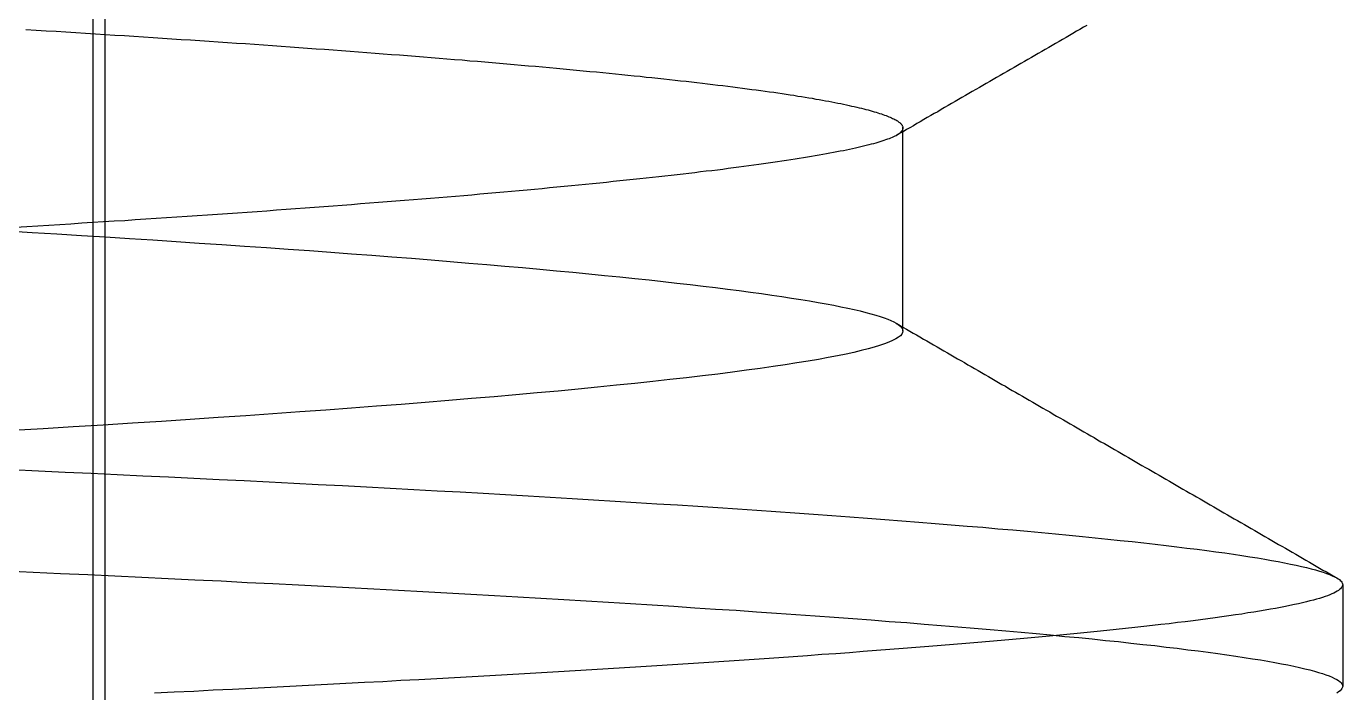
# Model space of a CAD drawing. Header units: millimetres. Extents: x 0 to 36.4, y -3.4 to 62.
# Drawn here: x 34.772 to 35.916, y 55.997 to 56.576 of the extents above; entities that cross this region are included whole.
import ezdxf

# ---------------------------------------------------------------- set-up
doc = ezdxf.new("R2010")
doc.units = ezdxf.units.MM

msp = doc.modelspace()

# ---------------------------------------------------------------- linework, layer by layer
at = {"color": 7, "linetype": 'Continuous'}
for p, q in [((34.8306, 54.7692), (34.8306, 59.8692)), ((34.8406, 59.7992), (34.8406, 52.4992)), ((34.7722, 56.5731), (34.781, 56.5726)), ((34.781, 56.5726), (34.7896, 56.572)), ((35.6874, 56.5732), (35.6844, 56.5715)), ((35.6904, 56.575), (35.6874, 56.5732)), ((35.6935, 56.5767), (35.6904, 56.575)), ((34.7896, 56.572), (34.7983, 56.5715)), ((34.7983, 56.5715), (34.8069, 56.571)), ((34.8069, 56.571), (34.8154, 56.5704)), ((34.8154, 56.5704), (34.824, 56.5699)), ((34.824, 56.5699), (34.8325, 56.5694)), ((34.8325, 56.5694), (34.8409, 56.5688)), ((34.8409, 56.5688), (34.8493, 56.5683)), ((34.8493, 56.5683), (34.8577, 56.5678)), ((34.8577, 56.5678), (34.866, 56.5672)), ((34.866, 56.5672), (34.8743, 56.5667)), ((34.8743, 56.5667), (34.8826, 56.5662)), ((34.8826, 56.5662), (34.8908, 56.5656)), ((34.8908, 56.5656), (34.899, 56.5651)), ((34.899, 56.5651), (34.9071, 56.5645)), ((34.9071, 56.5645), (34.9152, 56.564)), ((34.9152, 56.564), (34.9233, 56.5635)), ((34.9233, 56.5635), (34.9313, 56.5629)), ((34.9313, 56.5629), (34.9392, 56.5624)), ((34.9392, 56.5624), (34.9472, 56.5618)), ((34.9472, 56.5618), (34.9551, 56.5613)), ((34.9551, 56.5613), (34.9629, 56.5608)), ((34.9629, 56.5608), (34.9707, 56.5602)), ((35.6663, 56.561), (35.6633, 56.5593)), ((35.6694, 56.5628), (35.6663, 56.561)), ((35.6724, 56.5645), (35.6694, 56.5628)), ((35.6754, 56.5662), (35.6724, 56.5645)), ((35.6784, 56.568), (35.6754, 56.5662)), ((35.6814, 56.5697), (35.6784, 56.568)), ((35.6844, 56.5715), (35.6814, 56.5697)), ((34.9707, 56.5602), (34.9785, 56.5597)), ((34.9785, 56.5597), (34.9862, 56.5591)), ((34.9862, 56.5591), (34.9938, 56.5586)), ((34.9938, 56.5586), (35.0015, 56.558)), ((35.0015, 56.558), (35.0091, 56.5575)), ((35.0091, 56.5575), (35.0166, 56.557)), ((35.0166, 56.557), (35.0241, 56.5564)), ((35.0241, 56.5564), (35.0315, 56.5559)), ((35.0315, 56.5559), (35.0389, 56.5553)), ((35.0389, 56.5553), (35.0463, 56.5548)), ((35.0463, 56.5548), (35.0536, 56.5542)), ((35.0536, 56.5542), (35.0609, 56.5537)), ((35.0609, 56.5537), (35.0681, 56.5531)), ((35.0681, 56.5531), (35.0753, 56.5526)), ((35.0753, 56.5526), (35.0824, 56.552)), ((35.0824, 56.552), (35.0895, 56.5515)), ((35.0895, 56.5515), (35.0965, 56.551)), ((35.0965, 56.551), (35.1035, 56.5504)), ((35.1035, 56.5504), (35.1104, 56.5499)), ((35.1104, 56.5499), (35.1173, 56.5493)), ((35.1173, 56.5493), (35.1241, 56.5488)), ((35.6483, 56.5506), (35.6453, 56.5488)), ((35.6513, 56.5523), (35.6483, 56.5506)), ((35.6543, 56.554), (35.6513, 56.5523)), ((35.6573, 56.5558), (35.6543, 56.554)), ((35.6603, 56.5575), (35.6573, 56.5558)), ((35.6633, 56.5593), (35.6603, 56.5575)), ((35.1241, 56.5488), (35.1309, 56.5482)), ((35.1309, 56.5482), (35.1377, 56.5477)), ((35.1377, 56.5477), (35.1444, 56.5471)), ((35.1444, 56.5471), (35.151, 56.5466)), ((35.151, 56.5466), (35.1576, 56.546)), ((35.1576, 56.546), (35.1642, 56.5455)), ((35.1642, 56.5455), (35.1706, 56.5449)), ((35.1706, 56.5449), (35.1771, 56.5444)), ((35.1771, 56.5444), (35.1835, 56.5438)), ((35.1835, 56.5438), (35.1898, 56.5433)), ((35.1898, 56.5433), (35.1961, 56.5427)), ((35.1961, 56.5427), (35.2023, 56.5422)), ((35.2023, 56.5422), (35.2085, 56.5416)), ((35.2085, 56.5416), (35.2147, 56.5411)), ((35.2147, 56.5411), (35.2207, 56.5406)), ((35.2207, 56.5406), (35.2268, 56.54)), ((35.2268, 56.54), (35.2328, 56.5395)), ((35.2328, 56.5395), (35.2387, 56.5389)), ((35.2387, 56.5389), (35.2445, 56.5384)), ((35.2445, 56.5384), (35.2504, 56.5378)), ((35.2504, 56.5378), (35.2561, 56.5373)), ((35.6272, 56.5384), (35.6242, 56.5366)), ((35.6302, 56.5401), (35.6272, 56.5384)), ((35.6332, 56.5418), (35.6302, 56.5401)), ((35.6362, 56.5436), (35.6332, 56.5418)), ((35.6392, 56.5453), (35.6362, 56.5436)), ((35.6422, 56.5471), (35.6392, 56.5453)), ((35.6453, 56.5488), (35.6422, 56.5471)), ((35.2561, 56.5373), (35.2618, 56.5367)), ((35.2618, 56.5367), (35.2675, 56.5362)), ((35.2675, 56.5362), (35.2731, 56.5356)), ((35.2731, 56.5356), (35.2786, 56.5351)), ((35.2786, 56.5351), (35.2841, 56.5346)), ((35.2841, 56.5346), (35.2895, 56.534)), ((35.2895, 56.534), (35.2949, 56.5335)), ((35.2949, 56.5335), (35.3002, 56.5329)), ((35.3002, 56.5329), (35.3055, 56.5324)), ((35.3055, 56.5324), (35.3107, 56.5318)), ((35.3107, 56.5318), (35.3158, 56.5313)), ((35.3158, 56.5313), (35.3209, 56.5308)), ((35.3209, 56.5308), (35.326, 56.5302)), ((35.326, 56.5302), (35.3309, 56.5297)), ((35.3309, 56.5297), (35.3359, 56.5291)), ((35.3359, 56.5291), (35.3407, 56.5286)), ((35.3407, 56.5286), (35.3455, 56.5281)), ((35.3455, 56.5281), (35.3502, 56.5275)), ((35.3502, 56.5275), (35.3549, 56.527)), ((35.3549, 56.527), (35.3596, 56.5264)), ((35.3596, 56.5264), (35.3641, 56.5259)), ((35.6091, 56.5279), (35.6061, 56.5261)), ((35.6121, 56.5296), (35.6091, 56.5279)), ((35.6151, 56.5314), (35.6121, 56.5296)), ((35.6181, 56.5331), (35.6151, 56.5314)), ((35.6211, 56.5349), (35.6181, 56.5331)), ((35.6242, 56.5366), (35.6211, 56.5349)), ((35.3641, 56.5259), (35.3686, 56.5254)), ((35.3686, 56.5254), (35.3731, 56.5248)), ((35.3731, 56.5248), (35.3774, 56.5243)), ((35.3774, 56.5243), (35.3818, 56.5238)), ((35.3818, 56.5238), (35.386, 56.5232)), ((35.386, 56.5232), (35.3902, 56.5227)), ((35.3902, 56.5227), (35.3944, 56.5222)), ((35.3944, 56.5222), (35.3984, 56.5216)), ((35.3984, 56.5216), (35.4024, 56.5211)), ((35.4024, 56.5211), (35.4064, 56.5206)), ((35.4064, 56.5206), (35.4103, 56.5201)), ((35.4103, 56.5201), (35.4141, 56.5195)), ((35.4141, 56.5195), (35.4179, 56.519)), ((35.4179, 56.519), (35.4216, 56.5185)), ((35.4216, 56.5185), (35.4252, 56.518)), ((35.4252, 56.518), (35.4288, 56.5174)), ((35.4288, 56.5174), (35.4323, 56.5169)), ((35.4323, 56.5169), (35.4357, 56.5164)), ((35.4357, 56.5164), (35.4391, 56.5159)), ((35.4391, 56.5159), (35.4424, 56.5153)), ((35.4424, 56.5153), (35.4456, 56.5148)), ((35.588, 56.5157), (35.585, 56.5139)), ((35.591, 56.5174), (35.588, 56.5157)), ((35.594, 56.5192), (35.591, 56.5174)), ((35.597, 56.5209), (35.594, 56.5192)), ((35.6001, 56.5227), (35.597, 56.5209)), ((35.6031, 56.5244), (35.6001, 56.5227)), ((35.6061, 56.5261), (35.6031, 56.5244)), ((35.4456, 56.5148), (35.4488, 56.5143)), ((35.4488, 56.5143), (35.4519, 56.5138)), ((35.4519, 56.5138), (35.455, 56.5133)), ((35.455, 56.5133), (35.458, 56.5127)), ((35.458, 56.5127), (35.4609, 56.5122)), ((35.4609, 56.5122), (35.4638, 56.5117)), ((35.4638, 56.5117), (35.4666, 56.5112)), ((35.4666, 56.5112), (35.4693, 56.5107)), ((35.4693, 56.5107), (35.472, 56.5102)), ((35.472, 56.5102), (35.4746, 56.5097)), ((35.4746, 56.5097), (35.4772, 56.5092)), ((35.4772, 56.5092), (35.4797, 56.5087)), ((35.4797, 56.5087), (35.4822, 56.5082)), ((35.4822, 56.5082), (35.4846, 56.5077)), ((35.4846, 56.5077), (35.4869, 56.5071)), ((35.4869, 56.5071), (35.4892, 56.5066)), ((35.4892, 56.5066), (35.4914, 56.5061)), ((35.4914, 56.5061), (35.4936, 56.5056)), ((35.4936, 56.5056), (35.4957, 56.5051)), ((35.4957, 56.5051), (35.4977, 56.5046)), ((35.4977, 56.5046), (35.4997, 56.5042)), ((35.4997, 56.5042), (35.5016, 56.5037)), ((35.5016, 56.5037), (35.5035, 56.5032)), ((35.5669, 56.5035), (35.5639, 56.5017)), ((35.5699, 56.5052), (35.5669, 56.5035)), ((35.5729, 56.507), (35.5699, 56.5052)), ((35.576, 56.5087), (35.5729, 56.507)), ((35.579, 56.5105), (35.576, 56.5087)), ((35.582, 56.5122), (35.579, 56.5105)), ((35.585, 56.5139), (35.582, 56.5122)), ((35.5035, 56.5032), (35.5053, 56.5027)), ((35.5053, 56.5027), (35.5071, 56.5022)), ((35.5071, 56.5022), (35.5088, 56.5017)), ((35.5088, 56.5017), (35.5104, 56.5012)), ((35.5104, 56.5012), (35.512, 56.5007)), ((35.512, 56.5007), (35.5135, 56.5002)), ((35.5135, 56.5002), (35.515, 56.4997)), ((35.515, 56.4997), (35.5164, 56.4993)), ((35.5164, 56.4993), (35.5178, 56.4988)), ((35.5178, 56.4988), (35.5191, 56.4983)), ((35.5191, 56.4983), (35.5203, 56.4978)), ((35.5203, 56.4978), (35.5215, 56.4973)), ((35.5215, 56.4973), (35.5226, 56.4969)), ((35.5226, 56.4969), (35.5237, 56.4964)), ((35.5237, 56.4964), (35.5247, 56.4959)), ((35.5247, 56.4959), (35.5257, 56.4954)), ((35.5257, 56.4954), (35.5266, 56.495)), ((35.5266, 56.495), (35.5275, 56.4945)), ((35.5275, 56.4945), (35.5283, 56.494)), ((35.5283, 56.494), (35.529, 56.4936)), ((35.529, 56.4936), (35.5297, 56.4931)), ((35.5297, 56.4931), (35.5303, 56.4926)), ((35.5303, 56.4926), (35.5309, 56.4922)), ((35.5309, 56.4922), (35.5314, 56.4917)), ((35.5488, 56.493), (35.5458, 56.4913)), ((35.5519, 56.4948), (35.5488, 56.493)), ((35.5549, 56.4965), (35.5519, 56.4948)), ((35.5579, 56.4983), (35.5549, 56.4965)), ((35.5609, 56.5), (35.5579, 56.4983)), ((35.5639, 56.5017), (35.5609, 56.5)), ((35.5278, 56.4808), (35.5267, 56.4803)), ((35.5308, 56.4826), (35.5278, 56.4808)), ((35.5285, 56.4813), (35.5278, 56.4808)), ((35.5292, 56.4818), (35.5285, 56.4813)), ((35.5298, 56.4822), (35.5292, 56.4818)), ((35.5304, 56.4827), (35.5298, 56.4822)), ((35.531, 56.4831), (35.5304, 56.4827)), ((35.5338, 56.4843), (35.5308, 56.4826)), ((35.5315, 56.4836), (35.531, 56.4831)), ((35.5314, 56.4917), (35.5319, 56.4913)), ((35.5319, 56.4841), (35.5315, 56.4836)), ((35.5319, 56.4913), (35.5323, 56.4908)), ((35.5323, 56.4845), (35.5319, 56.4841)), ((35.5323, 56.4908), (35.5327, 56.4904)), ((35.5327, 56.485), (35.5323, 56.4845)), ((35.5327, 56.4904), (35.533, 56.4899)), ((35.533, 56.4854), (35.5327, 56.485)), ((35.533, 56.4899), (35.5332, 56.4895)), ((35.5333, 56.4859), (35.533, 56.4854)), ((35.5332, 56.4895), (35.5334, 56.489)), ((35.5335, 56.4863), (35.5333, 56.4859)), ((35.5334, 56.489), (35.5336, 56.4886)), ((35.5336, 56.4868), (35.5335, 56.4863)), ((35.5336, 56.4886), (35.5337, 56.4881)), ((35.5337, 56.4872), (35.5336, 56.4868)), ((35.5337, 56.4843), (35.5337, 56.4881)), ((35.5337, 56.4881), (35.5337, 56.4877)), ((35.5337, 56.4877), (35.5337, 56.4872)), ((35.5337, 56.3112), (35.5337, 56.4843)), ((35.5368, 56.4861), (35.5338, 56.4843)), ((35.5398, 56.4878), (35.5368, 56.4861)), ((35.5428, 56.4895), (35.5398, 56.4878)), ((35.5458, 56.4913), (35.5428, 56.4895)), ((35.49, 56.4695), (35.4874, 56.4689)), ((35.4925, 56.4701), (35.49, 56.4695)), ((35.495, 56.4706), (35.4925, 56.4701)), ((35.4973, 56.4712), (35.495, 56.4706)), ((35.4996, 56.4717), (35.4973, 56.4712)), ((35.5019, 56.4723), (35.4996, 56.4717)), ((35.504, 56.4728), (35.5019, 56.4723)), ((35.5061, 56.4734), (35.504, 56.4728)), ((35.5082, 56.4739), (35.5061, 56.4734)), ((35.5101, 56.4744), (35.5082, 56.4739)), ((35.512, 56.475), (35.5101, 56.4744)), ((35.5138, 56.4755), (35.512, 56.475)), ((35.5155, 56.4761), (35.5138, 56.4755)), ((35.5172, 56.4766), (35.5155, 56.4761)), ((35.5187, 56.4771), (35.5172, 56.4766)), ((35.5202, 56.4777), (35.5187, 56.4771)), ((35.5217, 56.4782), (35.5202, 56.4777)), ((35.523, 56.4787), (35.5217, 56.4782)), ((35.5243, 56.4793), (35.523, 56.4787)), ((35.5255, 56.4798), (35.5243, 56.4793)), ((35.5267, 56.4803), (35.5255, 56.4798)), ((35.4248, 56.4581), (35.4208, 56.4575)), ((35.4287, 56.4587), (35.4248, 56.4581)), ((35.4326, 56.4593), (35.4287, 56.4587)), ((35.4364, 56.4598), (35.4326, 56.4593)), ((35.4401, 56.4604), (35.4364, 56.4598)), ((35.4437, 56.461), (35.4401, 56.4604)), ((35.4473, 56.4616), (35.4437, 56.461)), ((35.4508, 56.4621), (35.4473, 56.4616)), ((35.4542, 56.4627), (35.4508, 56.4621)), ((35.4576, 56.4633), (35.4542, 56.4627)), ((35.4609, 56.4639), (35.4576, 56.4633)), ((35.4641, 56.4644), (35.4609, 56.4639)), ((35.4673, 56.465), (35.4641, 56.4644)), ((35.4704, 56.4656), (35.4673, 56.465)), ((35.4734, 56.4661), (35.4704, 56.4656)), ((35.4763, 56.4667), (35.4734, 56.4661)), ((35.4792, 56.4673), (35.4763, 56.4667)), ((35.482, 56.4678), (35.4792, 56.4673)), ((35.4847, 56.4684), (35.482, 56.4678)), ((35.4874, 56.4689), (35.4847, 56.4684)), ((35.3324, 56.4463), (35.3271, 56.4457)), ((35.3376, 56.4469), (35.3324, 56.4463)), ((35.3428, 56.4475), (35.3376, 56.4469)), ((35.3479, 56.4481), (35.3428, 56.4475)), ((35.353, 56.4487), (35.3479, 56.4481)), ((35.358, 56.4493), (35.353, 56.4487)), ((35.3629, 56.4499), (35.358, 56.4493)), ((35.3678, 56.4504), (35.3629, 56.4499)), ((35.3726, 56.451), (35.3678, 56.4504)), ((35.3773, 56.4516), (35.3726, 56.451)), ((35.3819, 56.4522), (35.3773, 56.4516)), ((35.3865, 56.4528), (35.3819, 56.4522)), ((35.3911, 56.4534), (35.3865, 56.4528)), ((35.3955, 56.454), (35.3911, 56.4534)), ((35.3999, 56.4546), (35.3955, 56.454)), ((35.4042, 56.4552), (35.3999, 56.4546)), ((35.4085, 56.4558), (35.4042, 56.4552)), ((35.4127, 56.4563), (35.4085, 56.4558)), ((35.4168, 56.4569), (35.4127, 56.4563)), ((35.4208, 56.4575), (35.4168, 56.4569)), ((35.2269, 56.4354), (35.2204, 56.4348)), ((35.2333, 56.436), (35.2269, 56.4354)), ((35.2396, 56.4366), (35.2333, 56.436)), ((35.2459, 56.4372), (35.2396, 56.4366)), ((35.2521, 56.4378), (35.2459, 56.4372)), ((35.2582, 56.4384), (35.2521, 56.4378)), ((35.2643, 56.439), (35.2582, 56.4384)), ((35.2704, 56.4396), (35.2643, 56.439)), ((35.2763, 56.4403), (35.2704, 56.4396)), ((35.2822, 56.4409), (35.2763, 56.4403)), ((35.288, 56.4415), (35.2822, 56.4409)), ((35.2938, 56.4421), (35.288, 56.4415)), ((35.2995, 56.4427), (35.2938, 56.4421)), ((35.3052, 56.4433), (35.2995, 56.4427)), ((35.3107, 56.4439), (35.3052, 56.4433)), ((35.3162, 56.4445), (35.3107, 56.4439)), ((35.3217, 56.4451), (35.3162, 56.4445)), ((35.3271, 56.4457), (35.3217, 56.4451)), ((35.0935, 56.4239), (35.0859, 56.4233)), ((35.101, 56.4245), (35.0935, 56.4239)), ((35.1086, 56.4251), (35.101, 56.4245)), ((35.116, 56.4257), (35.1086, 56.4251)), ((35.1234, 56.4263), (35.116, 56.4257)), ((35.1307, 56.4269), (35.1234, 56.4263)), ((35.138, 56.4275), (35.1307, 56.4269)), ((35.1452, 56.4281), (35.138, 56.4275)), ((35.1523, 56.4287), (35.1452, 56.4281)), ((35.1594, 56.4293), (35.1523, 56.4287)), ((35.1664, 56.4299), (35.1594, 56.4293)), ((35.1734, 56.4306), (35.1664, 56.4299)), ((35.1803, 56.4312), (35.1734, 56.4306)), ((35.1871, 56.4318), (35.1803, 56.4312)), ((35.1939, 56.4324), (35.1871, 56.4318)), ((35.2006, 56.433), (35.1939, 56.4324)), ((35.2073, 56.4336), (35.2006, 56.433)), ((35.2139, 56.4342), (35.2073, 56.4336)), ((35.2204, 56.4348), (35.2139, 56.4342)), ((34.9386, 56.4124), (34.9298, 56.4118)), ((34.9472, 56.413), (34.9386, 56.4124)), ((34.9558, 56.4136), (34.9472, 56.413)), ((34.9644, 56.4142), (34.9558, 56.4136)), ((34.9729, 56.4148), (34.9644, 56.4142)), ((34.9814, 56.4154), (34.9729, 56.4148)), ((34.9897, 56.416), (34.9814, 56.4154)), ((34.9981, 56.4166), (34.9897, 56.416)), ((35.0063, 56.4172), (34.9981, 56.4166)), ((35.0146, 56.4178), (35.0063, 56.4172)), ((35.0227, 56.4184), (35.0146, 56.4178)), ((35.0308, 56.419), (35.0227, 56.4184)), ((35.0389, 56.4196), (35.0308, 56.419)), ((35.0468, 56.4202), (35.0389, 56.4196)), ((35.0548, 56.4208), (35.0468, 56.4202)), ((35.0626, 56.4215), (35.0548, 56.4208)), ((35.0704, 56.4221), (35.0626, 56.4215)), ((35.0782, 56.4227), (35.0704, 56.4221)), ((35.0859, 56.4233), (35.0782, 56.4227)), ((34.7728, 56.4017), (34.7631, 56.4012)), ((34.7825, 56.4023), (34.7728, 56.4017)), ((34.7921, 56.4029), (34.7825, 56.4023)), ((34.8017, 56.4035), (34.7921, 56.4029)), ((34.8112, 56.4041), (34.8017, 56.4035)), ((34.8206, 56.4047), (34.8112, 56.4041)), ((34.83, 56.4053), (34.8206, 56.4047)), ((34.8394, 56.4059), (34.83, 56.4053)), ((34.8487, 56.4065), (34.8394, 56.4059)), ((34.8579, 56.407), (34.8487, 56.4065)), ((34.8671, 56.4076), (34.8579, 56.407)), ((34.8762, 56.4082), (34.8671, 56.4076)), ((34.8853, 56.4088), (34.8762, 56.4082)), ((34.8943, 56.4094), (34.8853, 56.4088)), ((34.9033, 56.41), (34.8943, 56.4094)), ((34.9122, 56.4106), (34.9033, 56.41)), ((34.921, 56.4112), (34.9122, 56.4106)), ((34.9298, 56.4118), (34.921, 56.4112)), ((34.7559, 56.3981), (34.7776, 56.3968)), ((34.7776, 56.3968), (34.799, 56.3955)), ((34.799, 56.3955), (34.8203, 56.3942)), ((34.8203, 56.3942), (34.8413, 56.3929)), ((34.8413, 56.3929), (34.862, 56.3916)), ((34.862, 56.3916), (34.8825, 56.3903)), ((34.8825, 56.3903), (34.9027, 56.389)), ((34.9027, 56.389), (34.9227, 56.3876)), ((34.9227, 56.3876), (34.9424, 56.3863)), ((34.9424, 56.3863), (34.9619, 56.385)), ((34.9619, 56.385), (34.981, 56.3837)), ((34.981, 56.3837), (34.9999, 56.3823)), ((34.9999, 56.3823), (35.0185, 56.381)), ((35.0185, 56.381), (35.0368, 56.3797)), ((35.0368, 56.3797), (35.0548, 56.3783)), ((35.0548, 56.3783), (35.0726, 56.377)), ((35.0726, 56.377), (35.09, 56.3756)), ((35.09, 56.3756), (35.1071, 56.3743)), ((35.1071, 56.3743), (35.124, 56.3729)), ((35.124, 56.3729), (35.1405, 56.3716)), ((35.1405, 56.3716), (35.1567, 56.3702)), ((35.1567, 56.3702), (35.1725, 56.3689)), ((35.1725, 56.3689), (35.1881, 56.3676)), ((35.1881, 56.3676), (35.2033, 56.3662)), ((35.2033, 56.3662), (35.2183, 56.3649)), ((35.2183, 56.3649), (35.2328, 56.3635)), ((35.2328, 56.3635), (35.2471, 56.3622)), ((35.2471, 56.3622), (35.261, 56.3608)), ((35.261, 56.3608), (35.2746, 56.3595)), ((35.2746, 56.3595), (35.2879, 56.3582)), ((35.2879, 56.3582), (35.3008, 56.3568)), ((35.3008, 56.3568), (35.3133, 56.3555)), ((35.3133, 56.3555), (35.3256, 56.3542)), ((35.3256, 56.3542), (35.3374, 56.3528)), ((35.3374, 56.3528), (35.349, 56.3515)), ((35.349, 56.3515), (35.3602, 56.3502)), ((35.3602, 56.3502), (35.371, 56.3489)), ((35.371, 56.3489), (35.3815, 56.3476)), ((35.3815, 56.3476), (35.3916, 56.3463)), ((35.3916, 56.3463), (35.4014, 56.345)), ((35.4014, 56.345), (35.4109, 56.3437)), ((35.4109, 56.3437), (35.4199, 56.3424)), ((35.4199, 56.3424), (35.4287, 56.3411)), ((35.4287, 56.3411), (35.437, 56.3398)), ((35.437, 56.3398), (35.4451, 56.3385)), ((35.4451, 56.3385), (35.4527, 56.3373)), ((35.4527, 56.3373), (35.46, 56.336)), ((35.46, 56.336), (35.467, 56.3347)), ((35.467, 56.3347), (35.4736, 56.3335)), ((35.4736, 56.3335), (35.4799, 56.3322)), ((35.4799, 56.3322), (35.4858, 56.331)), ((35.4858, 56.331), (35.4913, 56.3298)), ((35.4913, 56.3298), (35.4965, 56.3286)), ((35.4965, 56.3286), (35.5014, 56.3273)), ((35.5014, 56.3273), (35.5059, 56.3261)), ((35.5059, 56.3261), (35.5101, 56.3249)), ((35.5101, 56.3249), (35.5139, 56.3237)), ((35.5139, 56.3237), (35.5174, 56.3226)), ((35.5174, 56.3226), (35.5205, 56.3214)), ((35.5205, 56.3214), (35.5233, 56.3202)), ((35.5233, 56.3202), (35.5258, 56.3191)), ((35.5258, 56.3191), (35.5279, 56.3179)), ((35.5279, 56.3179), (35.5297, 56.3168)), ((35.528, 56.3178), (35.5279, 56.3179)), ((35.5279, 56.3179), (35.528, 56.3178)), ((35.528, 56.3178), (35.5281, 56.3178)), ((35.5281, 56.3178), (35.5282, 56.3177)), ((35.5282, 56.3177), (35.5283, 56.3177)), ((35.5283, 56.3177), (35.5284, 56.3176)), ((35.5284, 56.3176), (35.5286, 56.3176)), ((35.5286, 56.3176), (35.5288, 56.3174)), ((35.5288, 56.3174), (35.5289, 56.3173)), ((35.5289, 56.3173), (35.529, 56.3173)), ((35.529, 56.3173), (35.5291, 56.3172)), ((35.5291, 56.3172), (35.5293, 56.3172)), ((35.5293, 56.3172), (35.5295, 56.317)), ((35.5295, 56.317), (35.5297, 56.3168)), ((35.5297, 56.3168), (35.5311, 56.3156)), ((35.5297, 56.3168), (35.5299, 56.3167)), ((35.53, 56.3167), (35.5299, 56.3167)), ((35.5299, 56.3167), (35.53, 56.3167)), ((35.53, 56.3167), (35.5301, 56.3166)), ((35.5301, 56.3166), (35.5302, 56.3166)), ((35.5302, 56.3166), (35.5302, 56.3165)), ((35.5302, 56.3166), (35.5304, 56.3164)), ((35.5304, 56.3164), (35.5306, 56.3163)), ((35.5307, 56.3163), (35.5306, 56.3163)), ((35.5306, 56.3163), (35.5307, 56.3163)), ((35.5307, 56.3163), (35.5308, 56.3162)), ((35.5308, 56.3162), (35.5309, 56.3162)), ((35.5309, 56.3162), (35.5309, 56.3161)), ((35.5309, 56.3162), (35.5311, 56.3156)), ((35.5311, 56.3156), (35.5314, 56.3159)), ((35.5311, 56.3156), (35.5323, 56.3145)), ((35.5314, 56.3159), (35.5316, 56.3157)), ((35.5316, 56.3157), (35.5318, 56.3156)), ((35.5318, 56.3156), (35.5319, 56.3156)), ((35.5319, 56.3156), (35.532, 56.3155)), ((35.532, 56.3155), (35.5321, 56.3155)), ((35.5321, 56.3155), (35.5323, 56.3153)), ((35.5323, 56.3153), (35.5324, 56.3153)), ((35.5323, 56.3145), (35.5331, 56.3134)), ((35.5324, 56.3153), (35.5325, 56.3152)), ((35.5325, 56.3152), (35.5326, 56.3152)), ((35.5326, 56.3152), (35.5327, 56.3151)), ((35.5327, 56.3151), (35.5328, 56.3151)), ((35.5335, 56.3099), (35.5327, 56.3085)), ((35.5328, 56.3151), (35.5329, 56.315)), ((35.5329, 56.315), (35.5331, 56.315)), ((35.5331, 56.315), (35.5333, 56.3148)), ((35.5331, 56.3134), (35.5335, 56.3123)), ((35.5333, 56.3148), (35.5335, 56.3146)), ((35.5336, 56.3146), (35.5335, 56.3146)), ((35.5335, 56.3146), (35.5336, 56.3146)), ((35.5335, 56.3123), (35.5337, 56.3112)), ((35.5337, 56.3112), (35.5335, 56.3099)), ((35.5336, 56.3146), (35.5337, 56.3146)), ((35.5337, 56.3146), (35.5367, 56.3128)), ((35.5367, 56.3128), (35.5396, 56.3111)), ((35.5396, 56.3111), (35.5426, 56.3094)), ((35.5426, 56.3094), (35.5456, 56.3077)), ((35.5135, 56.2986), (35.5087, 56.2971)), ((35.5178, 56.3), (35.5135, 56.2986)), ((35.5216, 56.3015), (35.5178, 56.3)), ((35.5248, 56.3029), (35.5216, 56.3015)), ((35.5276, 56.3043), (35.5248, 56.3029)), ((35.5298, 56.3057), (35.5276, 56.3043)), ((35.5315, 56.3071), (35.5298, 56.3057)), ((35.5327, 56.3085), (35.5315, 56.3071)), ((35.5456, 56.3077), (35.5485, 56.306)), ((35.5485, 56.306), (35.5515, 56.3042)), ((35.5515, 56.3042), (35.5545, 56.3025)), ((35.5545, 56.3025), (35.5574, 56.3008)), ((35.5574, 56.3008), (35.5604, 56.2991)), ((35.5604, 56.2991), (35.5634, 56.2974)), ((35.4604, 56.2865), (35.4513, 56.2849)), ((35.4689, 56.288), (35.4604, 56.2865)), ((35.4769, 56.2896), (35.4689, 56.288)), ((35.4843, 56.2911), (35.4769, 56.2896)), ((35.4912, 56.2926), (35.4843, 56.2911)), ((35.4976, 56.2941), (35.4912, 56.2926)), ((35.5034, 56.2956), (35.4976, 56.2941)), ((35.5087, 56.2971), (35.5034, 56.2956)), ((35.5634, 56.2974), (35.5663, 56.2957)), ((35.5663, 56.2957), (35.5693, 56.2939)), ((35.5693, 56.2939), (35.5723, 56.2922)), ((35.5723, 56.2922), (35.5752, 56.2905)), ((35.5752, 56.2905), (35.5782, 56.2888)), ((35.5782, 56.2888), (35.5812, 56.2871)), ((35.5812, 56.2871), (35.5841, 56.2854)), ((35.3858, 56.2754), (35.373, 56.2738)), ((35.398, 56.277), (35.3858, 56.2754)), ((35.4098, 56.2786), (35.398, 56.277)), ((35.421, 56.2802), (35.4098, 56.2786)), ((35.4316, 56.2818), (35.421, 56.2802)), ((35.4417, 56.2834), (35.4316, 56.2818)), ((35.4513, 56.2849), (35.4417, 56.2834)), ((35.5841, 56.2854), (35.5871, 56.2837)), ((35.5871, 56.2837), (35.5901, 56.2819)), ((35.5901, 56.2819), (35.593, 56.2802)), ((35.593, 56.2802), (35.596, 56.2785)), ((35.596, 56.2785), (35.599, 56.2768)), ((35.599, 56.2768), (35.6019, 56.2751)), ((35.6019, 56.2751), (35.6049, 56.2734)), ((35.2851, 56.264), (35.2686, 56.2623)), ((35.301, 56.2656), (35.2851, 56.264)), ((35.3165, 56.2673), (35.301, 56.2656)), ((35.3314, 56.2689), (35.3165, 56.2673)), ((35.3458, 56.2705), (35.3314, 56.2689)), ((35.3596, 56.2722), (35.3458, 56.2705)), ((35.373, 56.2738), (35.3596, 56.2722)), ((35.6049, 56.2734), (35.6079, 56.2716)), ((35.6079, 56.2716), (35.6108, 56.2699)), ((35.6108, 56.2699), (35.6138, 56.2682)), ((35.6138, 56.2682), (35.6168, 56.2665)), ((35.6168, 56.2665), (35.6197, 56.2648)), ((35.6197, 56.2648), (35.6227, 56.2631)), ((35.1592, 56.2524), (35.1393, 56.2507)), ((35.1787, 56.2541), (35.1592, 56.2524)), ((35.1977, 56.2557), (35.1787, 56.2541)), ((35.2162, 56.2574), (35.1977, 56.2557)), ((35.2342, 56.259), (35.2162, 56.2574)), ((35.2516, 56.2607), (35.2342, 56.259)), ((35.2686, 56.2623), (35.2516, 56.2607)), ((35.6227, 56.2631), (35.6256, 56.2613)), ((35.6256, 56.2613), (35.6286, 56.2596)), ((35.6286, 56.2596), (35.6316, 56.2579)), ((35.6316, 56.2579), (35.6345, 56.2562)), ((35.6345, 56.2562), (35.6375, 56.2545)), ((35.6375, 56.2545), (35.6405, 56.2528)), ((35.6405, 56.2528), (35.6434, 56.251)), ((35.0099, 56.2408), (34.9867, 56.2392)), ((35.0325, 56.2425), (35.0099, 56.2408)), ((35.0548, 56.2441), (35.0325, 56.2425)), ((35.0766, 56.2458), (35.0548, 56.2441)), ((35.098, 56.2474), (35.0766, 56.2458)), ((35.1189, 56.2491), (35.098, 56.2474)), ((35.1393, 56.2507), (35.1189, 56.2491)), ((35.6434, 56.251), (35.6464, 56.2493)), ((35.6464, 56.2493), (35.6494, 56.2476)), ((35.6494, 56.2476), (35.6523, 56.2459)), ((35.6523, 56.2459), (35.6553, 56.2442)), ((35.6553, 56.2442), (35.6583, 56.2425)), ((35.6583, 56.2425), (35.6612, 56.2408)), ((35.6612, 56.2408), (35.6642, 56.239)), ((34.8393, 56.2294), (34.8133, 56.2278)), ((34.8648, 56.231), (34.8393, 56.2294)), ((34.89, 56.2326), (34.8648, 56.231)), ((34.9148, 56.2343), (34.89, 56.2326)), ((34.9392, 56.2359), (34.9148, 56.2343)), ((34.9632, 56.2375), (34.9392, 56.2359)), ((34.9867, 56.2392), (34.9632, 56.2375)), ((35.6642, 56.239), (35.6672, 56.2373)), ((35.6672, 56.2373), (35.6701, 56.2356)), ((35.6701, 56.2356), (35.6731, 56.2339)), ((35.6731, 56.2339), (35.6761, 56.2322)), ((35.6761, 56.2322), (35.679, 56.2305)), ((35.679, 56.2305), (35.682, 56.2287)), ((34.787, 56.2262), (34.7604, 56.2246)), ((34.8133, 56.2278), (34.787, 56.2262)), ((35.682, 56.2287), (35.685, 56.227)), ((35.685, 56.227), (35.6879, 56.2253)), ((35.6879, 56.2253), (35.6909, 56.2236)), ((35.6909, 56.2236), (35.6939, 56.2219)), ((35.6939, 56.2219), (35.6968, 56.2202)), ((35.6968, 56.2202), (35.6998, 56.2185)), ((35.6998, 56.2185), (35.7028, 56.2167)), ((35.7028, 56.2167), (35.7057, 56.215)), ((35.7057, 56.215), (35.7087, 56.2133)), ((35.7087, 56.2133), (35.7117, 56.2116)), ((35.7117, 56.2116), (35.7146, 56.2099)), ((35.7146, 56.2099), (35.7176, 56.2082)), ((35.7176, 56.2082), (35.7206, 56.2064)), ((35.7206, 56.2064), (35.7235, 56.2047)), ((35.7235, 56.2047), (35.7265, 56.203)), ((35.7265, 56.203), (35.7295, 56.2013)), ((35.7295, 56.2013), (35.7324, 56.1996)), ((35.7324, 56.1996), (35.7354, 56.1979)), ((35.7354, 56.1979), (35.7384, 56.1961)), ((35.7384, 56.1961), (35.7413, 56.1944)), ((34.7602, 56.1907), (34.7832, 56.1897)), ((34.7832, 56.1897), (34.8061, 56.1886)), ((34.8061, 56.1886), (34.8288, 56.1876)), ((34.8288, 56.1876), (34.8514, 56.1865)), ((34.8514, 56.1865), (34.8738, 56.1854)), ((34.8738, 56.1854), (34.896, 56.1844)), ((34.896, 56.1844), (34.9181, 56.1833)), ((35.7413, 56.1944), (35.7443, 56.1927)), ((35.7443, 56.1927), (35.7473, 56.191)), ((35.7473, 56.191), (35.7502, 56.1893)), ((35.7502, 56.1893), (35.7532, 56.1876)), ((35.7532, 56.1876), (35.7562, 56.1859)), ((35.7562, 56.1859), (35.7591, 56.1841)), ((35.7591, 56.1841), (35.7621, 56.1824)), ((34.9181, 56.1833), (34.94, 56.1822)), ((34.94, 56.1822), (34.9618, 56.1812)), ((34.9618, 56.1812), (34.9834, 56.1801)), ((34.9834, 56.1801), (35.0048, 56.179)), ((35.0048, 56.179), (35.026, 56.1779)), ((35.026, 56.1779), (35.047, 56.1768)), ((35.047, 56.1768), (35.0678, 56.1757)), ((35.0678, 56.1757), (35.0885, 56.1746)), ((35.0885, 56.1746), (35.109, 56.1735)), ((35.109, 56.1735), (35.1292, 56.1724)), ((35.1292, 56.1724), (35.1493, 56.1713)), ((35.7621, 56.1824), (35.7651, 56.1807)), ((35.7651, 56.1807), (35.768, 56.179)), ((35.768, 56.179), (35.771, 56.1773)), ((35.771, 56.1773), (35.774, 56.1756)), ((35.774, 56.1756), (35.7769, 56.1738)), ((35.7769, 56.1738), (35.7799, 56.1721)), ((35.7799, 56.1721), (35.7829, 56.1704)), ((35.1493, 56.1713), (35.1691, 56.1702)), ((35.1691, 56.1702), (35.1887, 56.169)), ((35.1887, 56.169), (35.2082, 56.1679)), ((35.2082, 56.1679), (35.2274, 56.1668)), ((35.2274, 56.1668), (35.2464, 56.1657)), ((35.2464, 56.1657), (35.2651, 56.1645)), ((35.2651, 56.1645), (35.2837, 56.1634)), ((35.2837, 56.1634), (35.302, 56.1623)), ((35.302, 56.1623), (35.3201, 56.1611)), ((35.3201, 56.1611), (35.3379, 56.16)), ((35.7829, 56.1704), (35.7858, 56.1687)), ((35.7858, 56.1687), (35.7888, 56.167)), ((35.7888, 56.167), (35.7918, 56.1653)), ((35.7918, 56.1653), (35.7947, 56.1636)), ((35.7947, 56.1636), (35.7977, 56.1618)), ((35.7977, 56.1618), (35.8006, 56.1601)), ((35.3379, 56.16), (35.3555, 56.1589)), ((35.3555, 56.1589), (35.3729, 56.1577)), ((35.3729, 56.1577), (35.39, 56.1566)), ((35.39, 56.1566), (35.4069, 56.1554)), ((35.4069, 56.1554), (35.4235, 56.1543)), ((35.4235, 56.1543), (35.4399, 56.1532)), ((35.4399, 56.1532), (35.4561, 56.152)), ((35.4561, 56.152), (35.4719, 56.1509)), ((35.4719, 56.1509), (35.4876, 56.1497)), ((35.4876, 56.1497), (35.5029, 56.1486)), ((35.8006, 56.1601), (35.8036, 56.1584)), ((35.8036, 56.1584), (35.8066, 56.1567)), ((35.8066, 56.1567), (35.8095, 56.155)), ((35.8095, 56.155), (35.8125, 56.1533)), ((35.8125, 56.1533), (35.8155, 56.1515)), ((35.8155, 56.1515), (35.8184, 56.1498)), ((35.8184, 56.1498), (35.8214, 56.1481)), ((35.5029, 56.1486), (35.518, 56.1474)), ((35.518, 56.1474), (35.5328, 56.1463)), ((35.5328, 56.1463), (35.5474, 56.1451)), ((35.5474, 56.1451), (35.5617, 56.144)), ((35.5617, 56.144), (35.5757, 56.1429)), ((35.5757, 56.1429), (35.5895, 56.1417)), ((35.5895, 56.1417), (35.603, 56.1406)), ((35.603, 56.1406), (35.6162, 56.1394)), ((35.6162, 56.1394), (35.6291, 56.1383)), ((35.6291, 56.1383), (35.6418, 56.1372)), ((35.8214, 56.1481), (35.8244, 56.1464)), ((35.8244, 56.1464), (35.8273, 56.1447)), ((35.8273, 56.1447), (35.8303, 56.143)), ((35.8303, 56.143), (35.8333, 56.1412)), ((35.8333, 56.1412), (35.8362, 56.1395)), ((35.8362, 56.1395), (35.8392, 56.1378)), ((35.8392, 56.1378), (35.8422, 56.1361)), ((35.6418, 56.1372), (35.6541, 56.136)), ((35.6541, 56.136), (35.6662, 56.1349)), ((35.6662, 56.1349), (35.678, 56.1338)), ((35.678, 56.1338), (35.6896, 56.1326)), ((35.6896, 56.1326), (35.7008, 56.1315)), ((35.7008, 56.1315), (35.7118, 56.1304)), ((35.7118, 56.1304), (35.7224, 56.1293)), ((35.7224, 56.1293), (35.7328, 56.1282)), ((35.7328, 56.1282), (35.7429, 56.127)), ((35.7429, 56.127), (35.7527, 56.1259)), ((35.8422, 56.1361), (35.8451, 56.1344)), ((35.8451, 56.1344), (35.8481, 56.1327)), ((35.8481, 56.1327), (35.8511, 56.131)), ((35.8511, 56.131), (35.854, 56.1292)), ((35.854, 56.1292), (35.857, 56.1275)), ((35.857, 56.1275), (35.86, 56.1258)), ((35.7527, 56.1259), (35.7623, 56.1248)), ((35.7623, 56.1248), (35.7715, 56.1237)), ((35.7715, 56.1237), (35.7804, 56.1226)), ((35.7804, 56.1226), (35.7891, 56.1215)), ((35.7891, 56.1215), (35.7975, 56.1204)), ((35.7975, 56.1204), (35.8055, 56.1193)), ((35.8055, 56.1193), (35.8133, 56.1183)), ((35.8133, 56.1183), (35.8208, 56.1172)), ((35.8208, 56.1172), (35.828, 56.1161)), ((35.828, 56.1161), (35.8349, 56.115)), ((35.8349, 56.115), (35.8415, 56.114)), ((35.86, 56.1258), (35.8629, 56.1241)), ((35.8629, 56.1241), (35.8659, 56.1224)), ((35.8659, 56.1224), (35.8689, 56.1207)), ((35.8689, 56.1207), (35.8718, 56.1189)), ((35.8718, 56.1189), (35.8748, 56.1172)), ((35.8748, 56.1172), (35.8778, 56.1155)), ((35.8778, 56.1155), (35.8807, 56.1138)), ((35.8415, 56.114), (35.8479, 56.1129)), ((35.8479, 56.1129), (35.8539, 56.1118)), ((35.8539, 56.1118), (35.8597, 56.1108)), ((35.8597, 56.1108), (35.8651, 56.1097)), ((35.8651, 56.1097), (35.8703, 56.1087)), ((35.8703, 56.1087), (35.8752, 56.1077)), ((35.8752, 56.1077), (35.8798, 56.1066)), ((35.8798, 56.1066), (35.8841, 56.1056)), ((35.8807, 56.1138), (35.8837, 56.1121)), ((35.8837, 56.1121), (35.8867, 56.1104)), ((35.8841, 56.1056), (35.8882, 56.1046)), ((35.8867, 56.1104), (35.8896, 56.1087)), ((35.8882, 56.1046), (35.8919, 56.1036)), ((35.8896, 56.1087), (35.8926, 56.1069)), ((35.8919, 56.1036), (35.8954, 56.1026)), ((35.8926, 56.1069), (35.8956, 56.1052)), ((35.8956, 56.1052), (35.8985, 56.1035)), ((35.8985, 56.1035), (35.9015, 56.1018)), ((34.7546, 56.1028), (34.7785, 56.1017)), ((34.7785, 56.1017), (34.8023, 56.1006)), ((34.8023, 56.1006), (34.8259, 56.0995)), ((34.8259, 56.0995), (34.8494, 56.0984)), ((34.8494, 56.0984), (34.8727, 56.0973)), ((34.8727, 56.0973), (34.8958, 56.0962)), ((34.8958, 56.0962), (34.9188, 56.0951)), ((34.9188, 56.0951), (34.9416, 56.094)), ((34.9416, 56.094), (34.9642, 56.0928)), ((34.9642, 56.0928), (34.9866, 56.0917)), ((35.8954, 56.1026), (35.8986, 56.1016)), ((35.8986, 56.1016), (35.9015, 56.1006)), ((35.9015, 56.1018), (35.9045, 56.1001)), ((35.9015, 56.1006), (35.9041, 56.0996)), ((35.9041, 56.0996), (35.9065, 56.0986)), ((35.9045, 56.1001), (35.9074, 56.0984)), ((35.9065, 56.0986), (35.9086, 56.0976)), ((35.9074, 56.0984), (35.9104, 56.0966)), ((35.9086, 56.0976), (35.9104, 56.0966)), ((35.9104, 56.0966), (35.9116, 56.0959)), ((35.9116, 56.0959), (35.9127, 56.0952)), ((35.9127, 56.0952), (35.9135, 56.0944)), ((35.9135, 56.0944), (35.9143, 56.0937)), ((35.9143, 56.0937), (35.9148, 56.093)), ((35.9148, 56.093), (35.9152, 56.0923)), ((35.9152, 56.0923), (35.9155, 56.0915)), ((34.9866, 56.0917), (35.0088, 56.0906)), ((35.0088, 56.0906), (35.0308, 56.0894)), ((35.0308, 56.0894), (35.0526, 56.0883)), ((35.0526, 56.0883), (35.0742, 56.0872)), ((35.0742, 56.0872), (35.0956, 56.086)), ((35.0956, 56.086), (35.1168, 56.0849)), ((35.1168, 56.0849), (35.1378, 56.0837)), ((35.1378, 56.0837), (35.1585, 56.0826)), ((35.1585, 56.0826), (35.179, 56.0814)), ((35.179, 56.0814), (35.1993, 56.0802)), ((35.9004, 56.0805), (35.8981, 56.0797)), ((35.9025, 56.0812), (35.9004, 56.0805)), ((35.9045, 56.082), (35.9025, 56.0812)), ((35.9063, 56.0828), (35.9045, 56.082)), ((35.9079, 56.0835), (35.9063, 56.0828)), ((35.9094, 56.0843), (35.9079, 56.0835)), ((35.9107, 56.085), (35.9094, 56.0843)), ((35.9119, 56.0858), (35.9107, 56.085)), ((35.9129, 56.0865), (35.9119, 56.0858)), ((35.9138, 56.0872), (35.9129, 56.0865)), ((35.9144, 56.0879), (35.9138, 56.0872)), ((35.915, 56.0887), (35.9144, 56.0879)), ((35.9153, 56.0894), (35.915, 56.0887)), ((35.9155, 56.0901), (35.9153, 56.0894)), ((35.9155, 56.0915), (35.9156, 56.0908)), ((35.9156, 56.0908), (35.9155, 56.0901)), ((35.9156, 56.0908), (35.9156, 56.0025)), ((35.1993, 56.0802), (35.2194, 56.0791)), ((35.2194, 56.0791), (35.2392, 56.0779)), ((35.2392, 56.0779), (35.2588, 56.0767)), ((35.2588, 56.0767), (35.2781, 56.0755)), ((35.2781, 56.0755), (35.2972, 56.0744)), ((35.2972, 56.0744), (35.3161, 56.0732)), ((35.3161, 56.0732), (35.3347, 56.072)), ((35.3347, 56.072), (35.353, 56.0708)), ((35.353, 56.0708), (35.3711, 56.0696)), ((35.3711, 56.0696), (35.389, 56.0685)), ((35.8529, 56.0694), (35.8482, 56.0686)), ((35.8574, 56.0702), (35.8529, 56.0694)), ((35.8617, 56.071), (35.8574, 56.0702)), ((35.8659, 56.0719), (35.8617, 56.071)), ((35.8698, 56.0727), (35.8659, 56.0719)), ((35.8737, 56.0735), (35.8698, 56.0727)), ((35.8773, 56.0742), (35.8737, 56.0735)), ((35.8808, 56.075), (35.8773, 56.0742)), ((35.8841, 56.0758), (35.8808, 56.075)), ((35.8872, 56.0766), (35.8841, 56.0758)), ((35.8902, 56.0774), (35.8872, 56.0766)), ((35.893, 56.0782), (35.8902, 56.0774)), ((35.8956, 56.0789), (35.893, 56.0782)), ((35.8981, 56.0797), (35.8956, 56.0789)), ((35.389, 56.0685), (35.4065, 56.0673)), ((35.4065, 56.0673), (35.4238, 56.0661)), ((35.4238, 56.0661), (35.4408, 56.0649)), ((35.4408, 56.0649), (35.4576, 56.0637)), ((35.4576, 56.0637), (35.474, 56.0625)), ((35.474, 56.0625), (35.4902, 56.0613)), ((35.4902, 56.0613), (35.5061, 56.0601)), ((35.5061, 56.0601), (35.5218, 56.0589)), ((35.5218, 56.0589), (35.5371, 56.0578)), ((35.5371, 56.0578), (35.5522, 56.0566)), ((35.7721, 56.0578), (35.765, 56.0569)), ((35.7789, 56.0586), (35.7721, 56.0578)), ((35.7857, 56.0595), (35.7789, 56.0586)), ((35.7922, 56.0603), (35.7857, 56.0595)), ((35.7986, 56.0612), (35.7922, 56.0603)), ((35.8048, 56.062), (35.7986, 56.0612)), ((35.8108, 56.0628), (35.8048, 56.062)), ((35.8167, 56.0637), (35.8108, 56.0628)), ((35.8224, 56.0645), (35.8167, 56.0637)), ((35.8279, 56.0653), (35.8224, 56.0645)), ((35.8332, 56.0662), (35.8279, 56.0653)), ((35.8384, 56.067), (35.8332, 56.0662)), ((35.8434, 56.0678), (35.8384, 56.067)), ((35.8482, 56.0686), (35.8434, 56.0678)), ((35.5522, 56.0566), (35.5669, 56.0554)), ((35.5669, 56.0554), (35.5814, 56.0542)), ((35.5814, 56.0542), (35.5956, 56.053)), ((35.5956, 56.053), (35.6095, 56.0518)), ((35.6095, 56.0518), (35.623, 56.0506)), ((35.623, 56.0506), (35.6363, 56.0495)), ((35.6363, 56.0495), (35.6493, 56.0483)), ((35.6493, 56.0483), (35.662, 56.0471)), ((35.667, 56.0466), (35.6577, 56.0457)), ((35.662, 56.0471), (35.6744, 56.0459)), ((35.6761, 56.0475), (35.667, 56.0466)), ((35.685, 56.0484), (35.6761, 56.0475)), ((35.6938, 56.0492), (35.685, 56.0484)), ((35.7024, 56.0501), (35.6938, 56.0492)), ((35.7108, 56.0509), (35.7024, 56.0501)), ((35.719, 56.0518), (35.7108, 56.0509)), ((35.7271, 56.0527), (35.719, 56.0518)), ((35.735, 56.0535), (35.7271, 56.0527)), ((35.7428, 56.0544), (35.735, 56.0535)), ((35.7504, 56.0552), (35.7428, 56.0544)), ((35.7578, 56.0561), (35.7504, 56.0552)), ((35.765, 56.0569), (35.7578, 56.0561)), ((35.5338, 56.0352), (35.5224, 56.0344)), ((35.545, 56.0361), (35.5338, 56.0352)), ((35.5561, 56.037), (35.545, 56.0361)), ((35.5669, 56.0379), (35.5561, 56.037)), ((35.5777, 56.0388), (35.5669, 56.0379)), ((35.5883, 56.0396), (35.5777, 56.0388)), ((35.5987, 56.0405), (35.5883, 56.0396)), ((35.6089, 56.0414), (35.5987, 56.0405)), ((35.619, 56.0423), (35.6089, 56.0414)), ((35.6289, 56.0431), (35.619, 56.0423)), ((35.6387, 56.044), (35.6289, 56.0431)), ((35.6483, 56.0449), (35.6387, 56.044)), ((35.6577, 56.0457), (35.6483, 56.0449)), ((35.6744, 56.0459), (35.6864, 56.0448)), ((35.6864, 56.0448), (35.6982, 56.0436)), ((35.6982, 56.0436), (35.7096, 56.0424)), ((35.7096, 56.0424), (35.7208, 56.0413)), ((35.7208, 56.0413), (35.7316, 56.0401)), ((35.7316, 56.0401), (35.7421, 56.0389)), ((35.7421, 56.0389), (35.7524, 56.0378)), ((35.7524, 56.0378), (35.7623, 56.0366)), ((35.7623, 56.0366), (35.7719, 56.0355)), ((35.7719, 56.0355), (35.7811, 56.0343)), ((35.374, 56.0238), (35.3607, 56.0229)), ((35.3872, 56.0247), (35.374, 56.0238)), ((35.4002, 56.0256), (35.3872, 56.0247)), ((35.4131, 56.0264), (35.4002, 56.0256)), ((35.4259, 56.0273), (35.4131, 56.0264)), ((35.4385, 56.0282), (35.4259, 56.0273)), ((35.4509, 56.0291), (35.4385, 56.0282)), ((35.4632, 56.03), (35.4509, 56.0291)), ((35.4754, 56.0308), (35.4632, 56.03)), ((35.4874, 56.0317), (35.4754, 56.0308)), ((35.4992, 56.0326), (35.4874, 56.0317)), ((35.5109, 56.0335), (35.4992, 56.0326)), ((35.5224, 56.0344), (35.5109, 56.0335)), ((35.7811, 56.0343), (35.7901, 56.0332)), ((35.7901, 56.0332), (35.7987, 56.0321)), ((35.7987, 56.0321), (35.8071, 56.0309)), ((35.8071, 56.0309), (35.8151, 56.0298)), ((35.8151, 56.0298), (35.8228, 56.0287)), ((35.8228, 56.0287), (35.8302, 56.0276)), ((35.8302, 56.0276), (35.8373, 56.0265)), ((35.8373, 56.0265), (35.8441, 56.0254)), ((35.8441, 56.0254), (35.8505, 56.0242)), ((35.8505, 56.0242), (35.8567, 56.0232)), ((35.19, 56.0125), (35.175, 56.0116)), ((35.205, 56.0134), (35.19, 56.0125)), ((35.2198, 56.0142), (35.205, 56.0134)), ((35.2345, 56.0151), (35.2198, 56.0142)), ((35.2491, 56.016), (35.2345, 56.0151)), ((35.2635, 56.0168), (35.2491, 56.016)), ((35.2778, 56.0177), (35.2635, 56.0168)), ((35.292, 56.0186), (35.2778, 56.0177)), ((35.306, 56.0194), (35.292, 56.0186)), ((35.3199, 56.0203), (35.306, 56.0194)), ((35.3336, 56.0212), (35.3199, 56.0203)), ((35.3472, 56.0221), (35.3336, 56.0212)), ((35.3607, 56.0229), (35.3472, 56.0221)), ((35.8567, 56.0232), (35.8625, 56.0221)), ((35.8625, 56.0221), (35.868, 56.021)), ((35.868, 56.021), (35.8732, 56.0199)), ((35.8732, 56.0199), (35.8781, 56.0188)), ((35.8781, 56.0188), (35.8827, 56.0178)), ((35.8827, 56.0178), (35.887, 56.0167)), ((35.887, 56.0167), (35.891, 56.0156)), ((35.891, 56.0156), (35.8947, 56.0146)), ((35.8947, 56.0146), (35.8981, 56.0135)), ((35.8981, 56.0135), (35.9011, 56.0125)), ((35.9011, 56.0125), (35.9039, 56.0115)), ((34.9682, 56.0006), (34.9516, 55.9998)), ((34.9848, 56.0015), (34.9682, 56.0006)), ((35.0013, 56.0023), (34.9848, 56.0015)), ((35.0176, 56.0031), (35.0013, 56.0023)), ((35.0339, 56.004), (35.0176, 56.0031)), ((35.05, 56.0048), (35.0339, 56.004)), ((35.0661, 56.0057), (35.05, 56.0048)), ((35.082, 56.0065), (35.0661, 56.0057)), ((35.0978, 56.0074), (35.082, 56.0065)), ((35.1134, 56.0082), (35.0978, 56.0074)), ((35.129, 56.0091), (35.1134, 56.0082)), ((35.1444, 56.0099), (35.129, 56.0091)), ((35.1598, 56.0108), (35.1444, 56.0099)), ((35.175, 56.0116), (35.1598, 56.0108)), ((35.9039, 56.0115), (35.9064, 56.0105)), ((35.9064, 56.0105), (35.9086, 56.0094)), ((35.9086, 56.0094), (35.9104, 56.0084)), ((35.9104, 56.0084), (35.912, 56.0074)), ((35.912, 56.0074), (35.9133, 56.0064)), ((35.9133, 56.0064), (35.9143, 56.0054)), ((35.9143, 56.0054), (35.915, 56.0045)), ((35.915, 56.0006), (35.9143, 55.9996)), ((35.915, 56.0045), (35.9155, 56.0035)), ((35.9155, 56.0016), (35.915, 56.0006)), ((35.9155, 56.0035), (35.9156, 56.0025)), ((35.9156, 56.0025), (35.9155, 56.0016)), ((34.9009, 55.9973), (34.8839, 55.9965)), ((34.9179, 55.9981), (34.9009, 55.9973)), ((34.9348, 55.999), (34.9179, 55.9981)), ((34.9516, 55.9998), (34.9348, 55.999)), ((35.912, 55.9976), (35.9104, 55.9966)), ((35.9133, 55.9986), (35.912, 55.9976)), ((35.9143, 55.9996), (35.9133, 55.9986))]:
    msp.add_line(p, q, dxfattribs=at)

doc.saveas('drawing.dxf')
